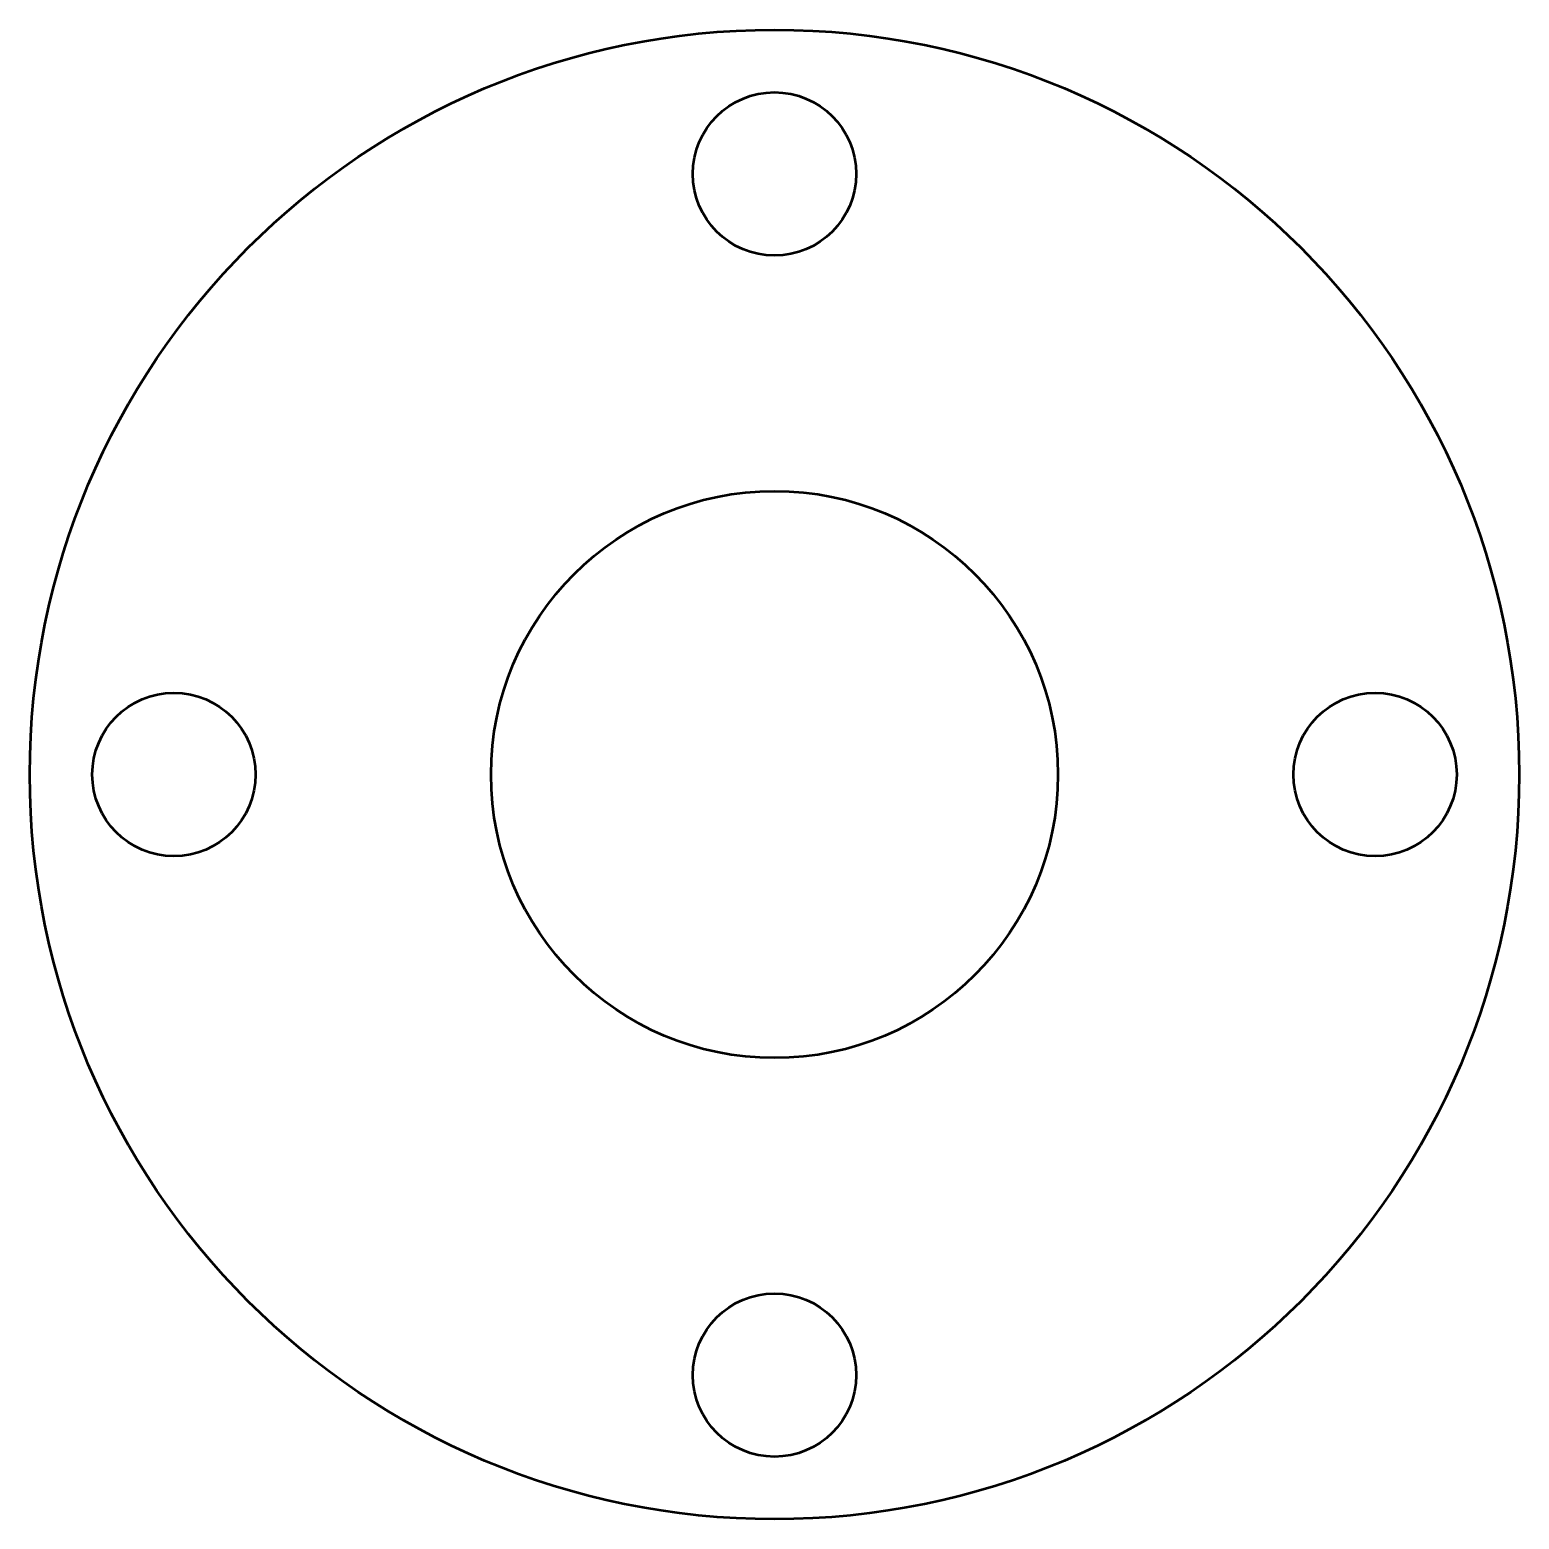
# Model space of a CAD drawing. Header units: millimetres. Extents: x 0 to 155, y 0 to 155.
import ezdxf

# ---------------------------------------------------------------- set-up
doc = ezdxf.new("R2010")
doc.units = ezdxf.units.MM
doc.layers.add('IV_INTERIOR_PROFILES', color=7, linetype='Continuous', lineweight=50)
doc.layers.add('IV_OUTER_PROFILE', color=7, linetype='Continuous', lineweight=50)

msp = doc.modelspace()

# ---------------------------------------------------------------- linework, layer by layer
at = {"layer": 'IV_INTERIOR_PROFILES'}
for centre, radius in [((77.5, 140), 8.5), ((77.5, 77.5), 29.5), ((15, 77.5), 8.5), ((140, 77.5), 8.5), ((77.5, 15), 8.5)]:
    msp.add_circle(centre, radius, dxfattribs=at)
at = {"layer": 'IV_OUTER_PROFILE'}
msp.add_circle((77.5, 77.5), 77.5, dxfattribs=at)

doc.saveas('drawing.dxf')
